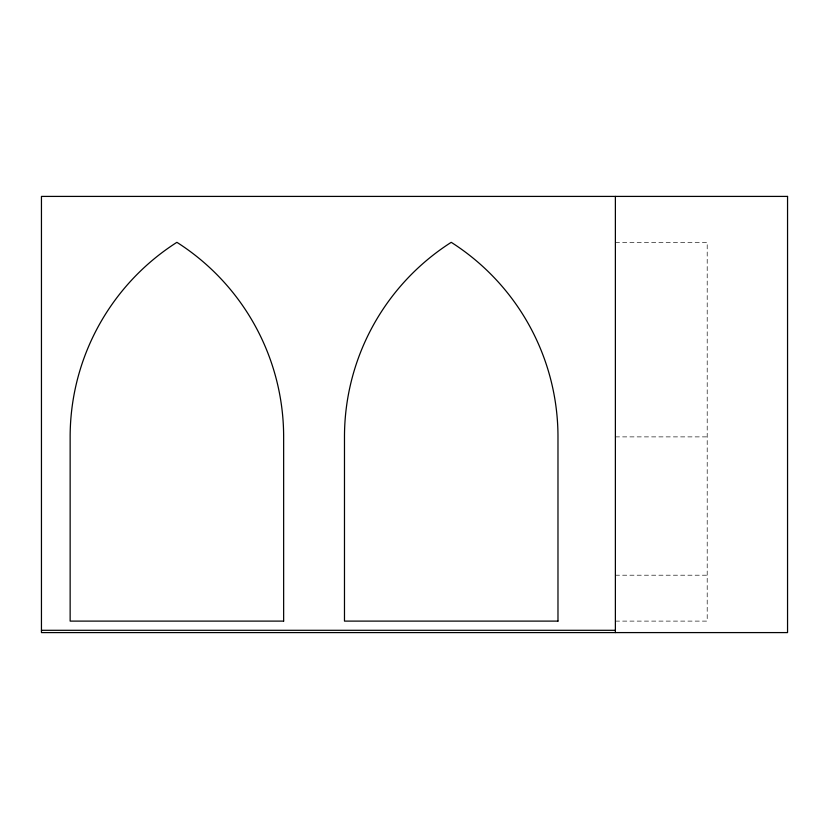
<?xml version="1.0" encoding="UTF-8"?>
<svg xmlns="http://www.w3.org/2000/svg" width="829" height="829" viewBox="0 0 829 829"><rect width="100%" height="100%" fill="white"/><g stroke="black" fill="none" stroke-linecap="round" stroke-linejoin="round"><path stroke-width="0.62" stroke-dasharray="4.14 3.11" d="M615.377 242.327L707.199 242.327L707.199 621.108L615.377 621.108M615.377 436.883L707.199 436.883M615.377 575.202L707.199 575.202"/><path stroke-width="1.24" d="M41.45 630.299L615.377 630.299M615.377 196.411L615.377 632.589M787.55 196.411L41.45 196.411L41.45 632.589L787.55 632.589L787.55 196.411M283.642 621.108L70.144 621.108L70.144 436.883A230.669 230.669 0 0 1 176.898 242.327A230.669 230.669 0 0 1 283.642 436.883L283.642 621.108M557.979 621.108L344.481 621.108L344.481 436.883A230.669 230.669 0 0 1 451.235 242.327A230.669 230.669 0 0 1 557.979 436.883L557.979 621.108"/></g></svg>
